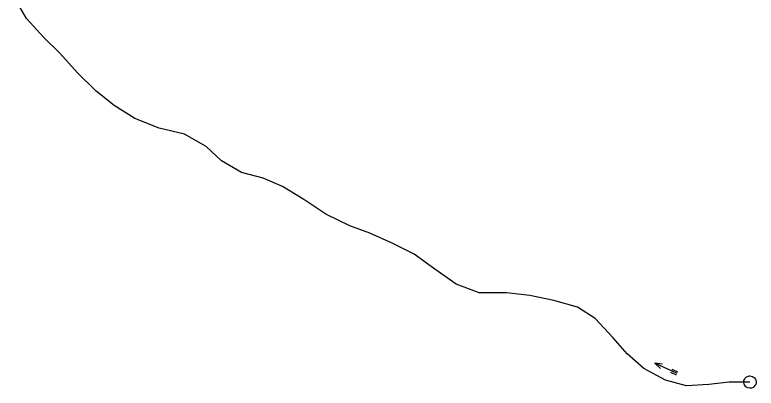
# Model space of a CAD drawing. Extents: x 208948 to 212966, y 4875285 to 4878160.
# Drawn here: x 211285.9 to 211466.1, y 4877744.2 to 4877835.1 of the extents above; entities that cross this region are included whole.
import ezdxf

# ---------------------------------------------------------------- set-up
doc = ezdxf.new("R2010")
doc.units = 0
doc.header["$LTSCALE"] = 1.5
doc.header["$MEASUREMENT"] = 0
for name, color, linetype in [('HD-CURSO-PERENE', 170, 'CONTINUOUS'), ('HD-NASCENTES-FONTES', 170, 'CONTINUOUS'), ('HD-TXT-PERENE', 170, 'CONTINUOUS')]:
    doc.layers.add(name, color=color, linetype=linetype)

# ---------------------------------------------------------------- blocks, each defined once
blk = doc.blocks.new('COD035', base_point=(211155.551577, 4877937.184838))
at = {"layer": 'HD-TXT-PERENE'}
for p, q in [((211155.551577, 4877937.590569), (211157.051577, 4877937.590569)), ((211155.551577, 4877937.190569), (211161.551577, 4877937.190569)), ((211155.551577, 4877936.790569), (211157.051577, 4877936.790569))]:
    blk.add_line(p, q, dxfattribs=at)
blk.add_lwpolyline([(211159.751577, 4877936.590569), (211161.551577, 4877937.190569), (211159.751577, 4877937.790569)], dxfattribs=at)
blk = doc.blocks.new('COD025', base_point=(211464.556528, 4877745.719672))
at = {"layer": 'HD-NASCENTES-FONTES'}
blk.add_lwpolyline([(211463.372317, 4877744.822011), (211463.227704, 4877745.055445), (211463.109887, 4877745.303561), (211463.0742, 4877745.486123), (211463.071553, 4877745.856946), (211463.095551, 4877746.107602), (211463.193116, 4877746.381439), (211463.317032, 4877746.5909), (211463.437725, 4877746.749374), (211463.657535, 4877746.934416), (211463.925227, 4877747.092248), (211464.188073, 4877747.195087), (211464.336422, 4877747.209655), (211464.548963, 4877747.214953), (211464.880057, 4877747.19407), (211465.20313, 4877747.092615), (211465.431851, 4877746.96266), (211465.687704, 4877746.739549), (211465.86047, 4877746.456792), (211466.009598, 4877746.106149), (211466.058688, 4877745.852334), (211466.054285, 4877745.692126), (211466.051368, 4877745.516949), (211465.93907, 4877745.148667), (211465.76413, 4877744.857099), (211465.521876, 4877744.587127), (211465.303759, 4877744.435768), (211464.9352, 4877744.286184), (211464.690501, 4877744.246057), (211464.536756, 4877744.244714), (211464.131387, 4877744.298604), (211463.89439, 4877744.383727), (211463.695815, 4877744.505285), (211463.570423, 4877744.61028)], close=True, dxfattribs=at)

msp = doc.modelspace()

# ---------------------------------------------------------------- linework, layer by layer
at = {"layer": 'HD-CURSO-PERENE', "linetype": 'Continuous'}
msp.add_polyline3d([(211464.556528, 4877745.719672, 11.679585), (211459.495965, 4877745.719734, 11.679585), (211454.515449, 4877745.149826, 11.649638), (211449.12487, 4877744.849908, 11.459974), (211444.004211, 4877746.2099, 11.300258), (211438.733441, 4877748.99982, 11.280293), (211434.732758, 4877752.62968, 11.09063), (211431.332123, 4877756.529518, 11.00079), (211426.941329, 4877761.17933, 10.910949), (211422.640669, 4877763.939239, 10.751232), (211416.889924, 4877765.539226, 10.711304), (211411.009188, 4877766.789234, 10.441782), (211405.358517, 4877767.449269, 10.431799), (211398.73778, 4877767.45935, 10.421817), (211393.167025, 4877769.519312, 10.411835), (211387.976207, 4877773.189184, 10.361923), (211382.885402, 4877776.809058, 10.222172), (211377.604636, 4877779.538981, 10.232154), (211372.113865, 4877781.968922, 9.872791), (211367.323215, 4877783.758887, 9.802916), (211361.452375, 4877786.608811, 9.633217), (211356.091545, 4877790.158692, 9.613253), (211350.920763, 4877793.308591, 9.4735), (211346.180102, 4877795.338544, 9.403625), (211340.989436, 4877796.688538, 9.433571), (211336.118709, 4877799.51845, 9.283837), (211332.388065, 4877802.998315, 9.25389), (211327.067273, 4877806.048221, 9.114139), (211320.906494, 4877807.468223, 9.144085), (211315.045686, 4877809.848171, 8.974386), (211310.034922, 4877812.988069, 9.03428), (211305.644203, 4877816.49794, 8.864581), (211301.103403, 4877820.987762, 8.505219), (211296.78261, 4877825.737567, 8.485254), (211292.891926, 4877829.557416, 8.20575), (211288.681153, 4877834.187226, 7.866353), (211285.850516, 4877839.087005, 7.716619)], dxfattribs=at)

# ---------------------------------------------------------------- block references
at = {"layer": 'HD-NASCENTES-FONTES'}
msp.add_blockref('COD025', (211464.556528, 4877745.719672, 11.679585), dxfattribs=at)
at = {"layer": 'HD-TXT-PERENE', "rotation": 155}
msp.add_blockref('COD035', (211446.847348, 4877747.806717), dxfattribs=at)

doc.saveas('drawing.dxf')
